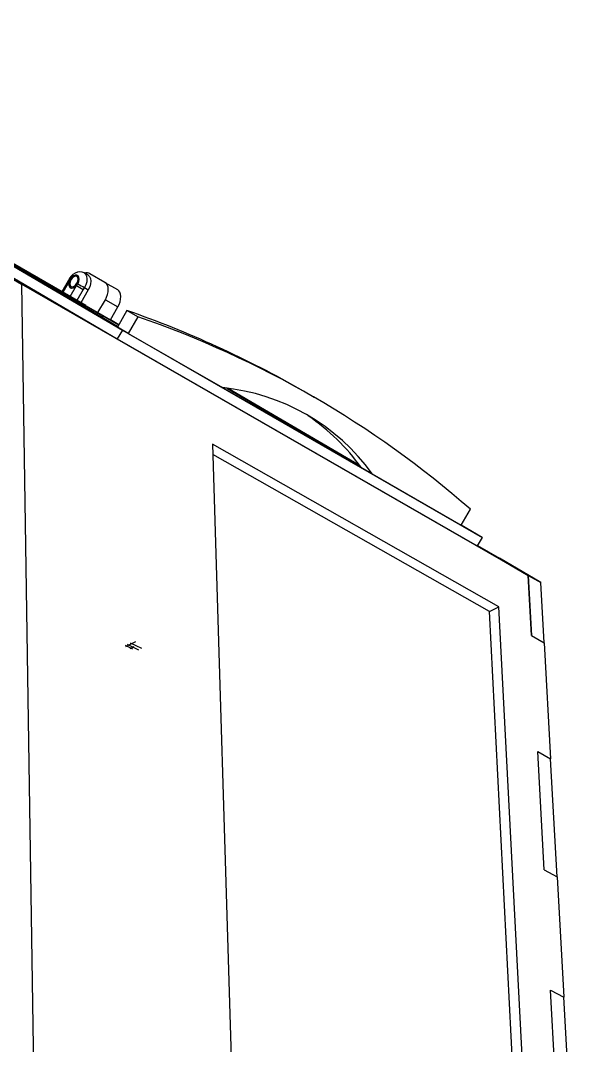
# Model space of a CAD drawing. Extents: x 0 to 155, y 0 to 209.
# Drawn here: x 114.9 to 153.9, y 136.3 to 209.1 of the extents above; entities that cross this region are included whole.
import ezdxf

# ---------------------------------------------------------------- set-up
doc = ezdxf.new("R2010")
doc.units = 0
doc.linetypes.add('CENTERX2', pattern=[20.32, 12.7, -2.54, 2.54, -2.54])
doc.layers.get('0').update_dxf_attribs({"linetype": 'CONTINUOUS'})

msp = doc.modelspace()

# ---------------------------------------------------------------- linework, layer by layer
at = {"color": 7, "linetype": 'CONTINUOUS'}
for p, q in [((83.176, 209.073), (114.969, 190.359)), ((96.286, 202.248), (122.126, 187.107)), ((95.951, 201.665), (121.763, 186.481)), ((119.538, 188.844), (98.884, 200.75)), ((102.87, 198.435), (120.751, 188.128)), ((121.791, 187.351), (102.87, 198.435)), ((118.288, 190.607), (117.835, 189.825)), ((118.709, 190.903), (118.66, 190.872)), ((119.016, 190.925), (118.99, 190.94)), ((119.691, 191.001), (119.414, 191.162)), ((120.892, 190.493), (119.827, 191.109)), ((114.969, 190.359), (115.978, 124.028)), ((150.909, 169.707), (114.969, 190.359)), ((118.399, 190.42), (118.396, 190.362)), ((118.504, 190.1), (118.53, 190.085)), ((119.712, 189.96), (119.185, 189.05)), ((119.435, 190.12), (119.357, 189.986)), ((119.435, 190.12), (119.712, 189.96)), ((120.892, 190.493), (121.776, 189.98)), ((120.39, 188.345), (120.919, 189.258)), ((120.919, 189.258), (121.804, 188.746)), ((119.184, 189.048), (119.185, 189.05)), ((119.185, 189.05), (120.39, 188.345)), ((119.304, 188.978), (119.304, 188.98)), ((121.276, 187.834), (121.804, 188.746)), ((122.452, 188.492), (121.775, 187.323)), ((123.217, 188.047), (122.452, 188.492)), ((120.39, 188.345), (121.276, 187.834)), ((120.751, 188.128), (120.678, 188.003)), ((120.751, 188.128), (121.864, 187.476)), ((121.872, 187.491), (121.278, 187.839)), ((123.217, 188.047), (122.538, 186.876)), ((122.126, 187.107), (121.763, 186.481)), ((122.538, 186.876), (121.775, 187.323)), ((122.126, 187.107), (147.65, 172.403)), ((121.763, 186.481), (147.3, 171.805)), ((122.538, 186.876), (129.224, 183.024)), ((139.066, 177.367), (129.252, 183.021)), ((129.532, 182.987), (139.015, 177.437)), ((138.988, 177.473), (129.576, 182.982)), ((135.742, 182.333), (134.967, 182.78)), ((128.526, 179.021), (129.868, 134.359)), ((148.829, 167.476), (128.526, 179.021)), ((148.165, 167.152), (128.549, 178.283)), ((139.849, 176.903), (139.073, 177.357)), ((139.849, 176.903), (146.156, 173.269)), ((146.156, 173.269), (146.813, 174.392)), ((147.65, 172.403), (146.16, 173.276)), ((147.65, 172.403), (147.3, 171.805)), ((147.314, 171.829), (148.867, 170.917)), ((147.969, 171.433), (148.867, 170.917)), ((147.969, 171.433), (150.909, 169.707)), ((147.989, 171.421), (148.867, 170.917)), ((151.809, 169.189), (148.867, 170.917)), ((148.867, 170.917), (148.867, 170.917)), ((151.14, 165.442), (150.909, 169.707)), ((150.909, 169.707), (151.809, 169.189)), ((150.909, 169.707), (151.14, 165.442)), ((152.044, 164.929), (151.809, 169.189)), ((148.165, 167.152), (148.829, 167.476)), ((151.092, 123.867), (148.829, 167.476)), ((150.361, 124.228), (148.165, 167.152)), ((151.14, 165.442), (152.044, 164.929)), ((152.044, 164.929), (152.499, 156.697)), ((152.043, 148.81), (151.588, 157.201)), ((151.588, 157.201), (152.499, 156.697)), ((152.962, 148.314), (152.499, 156.697)), ((152.043, 148.81), (152.962, 148.314)), ((152.962, 148.314), (153.434, 139.779)), ((152.98, 131.561), (152.507, 140.265)), ((152.507, 140.265), (153.434, 139.779)), ((153.914, 131.085), (153.434, 139.779))]:
    msp.add_line(p, q, dxfattribs=at)
at = {"color": 8, "linetype": 'CONTINUOUS'}
for p, q in [((118.36, 190.565), (117.907, 189.784)), ((118.417, 189.49), (118.868, 190.269)), ((119.357, 189.986), (118.907, 189.207))]:
    msp.add_line(p, q, dxfattribs=at)
at = {"color": 7, "linetype": 'CENTERX2'}
for p, q in [((122.871, 164.465), (122.344, 164.723)), ((122.377, 164.653), (123.086, 165.015)), ((123.294, 164.403), (122.49, 164.798)), ((122.678, 164.521), (122.953, 164.661)), ((123.504, 164.51), (122.7, 164.905))]:
    msp.add_line(p, q, dxfattribs=at)
at = {"color": 7, "linetype": 'CONTINUOUS'}
for points in [[(118.367, 190.741), (118.317, 190.655), (118.288, 190.607)], [(118.36, 190.565), (118.326, 190.42), (118.328, 190.287), (118.366, 190.181), (118.436, 190.111), (118.531, 190.084), (118.642, 190.104), (118.758, 190.168), (118.868, 190.269)], [(119.413, 191.16), (119.264, 191.223), (119.1, 191.241), (118.939, 191.217), (118.78, 191.154), (118.624, 191.05), (118.48, 190.907), (118.365, 190.742)], [(118.903, 190.429), (118.965, 190.572), (118.985, 190.712), (118.96, 190.828), (118.894, 190.902), (118.797, 190.923), (118.685, 190.887), (118.573, 190.8), (118.48, 190.675), (118.418, 190.532), (118.398, 190.392), (118.423, 190.276), (118.489, 190.202), (118.585, 190.181), (118.698, 190.217), (118.81, 190.304), (118.903, 190.429)], [(118.958, 190.397), (119.03, 190.557), (119.06, 190.717), (119.046, 190.856), (118.989, 190.959), (118.896, 191.013), (118.779, 191.012), (118.651, 190.954), (118.528, 190.849), (118.425, 190.707)], [(119.691, 191.001), (119.796, 190.905), (119.865, 190.763), (119.891, 190.584), (119.872, 190.381), (119.812, 190.169), (119.712, 189.96)], [(120.919, 189.258), (121.011, 189.442), (121.079, 189.632), (121.119, 189.82), (121.13, 189.998), (121.111, 190.16), (121.064, 190.3), (120.99, 190.413), (120.892, 190.493)], [(121.804, 188.746), (121.897, 188.93), (121.964, 189.119), (122.004, 189.307), (122.015, 189.485), (121.996, 189.647), (121.949, 189.787), (121.874, 189.899), (121.776, 189.98)]]:
    msp.add_lwpolyline(points, dxfattribs=at)
at = {"color": 8, "linetype": 'CONTINUOUS'}
msp.add_lwpolyline([(119.414, 191.162), (119.519, 191.066), (119.587, 190.923), (119.613, 190.745), (119.595, 190.542), (119.534, 190.329), (119.435, 190.12)], dxfattribs=at)
for centre, radius, start, end in [((121.003, 195.161), 5.301, 239.18967, 240.08447), ((120.649, 194.576), 4.463, 239.22174, 240.10357)]:
    msp.add_arc(centre, radius, start, end, dxfattribs=at)
at = {"color": 7, "linetype": 'CONTINUOUS'}
for centre, radius, start, end in [((119.133, 190.296), 0.819, 149.87167, 160.80067), ((118.875, 190.71), 0.255, 58.43217, 130.74319), ((119.603, 190.672), 0.491, 62.88402, 107.84077), ((118.627, 190.306), 0.238, 166.5066, 252.00493), ((118.25, 190.806), 0.818, 319.04067, 329.99639), ((226.194, 374.734), 213.415, 239.80796, 239.95986), ((254.677, 423.867), 270.052, 239.83009, 239.94688), ((98.475, 119.39), 73.143, 60.0724, 70.86408), ((100.26, 121.164), 70.714, 48.82734, 71.05617), ((127.774, 168.224), 14.87, 35.70479, 84.40348), ((126.983, 168.678), 14.882, 35.67513, 55.9792)]:
    msp.add_arc(centre, radius, start, end, dxfattribs=at)

doc.saveas('drawing.dxf')
